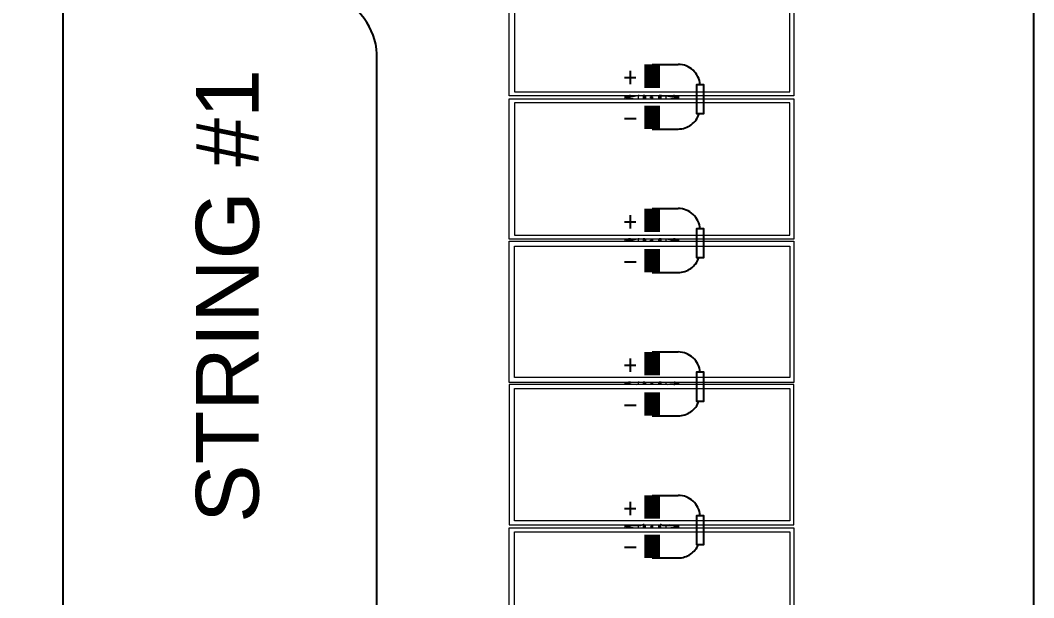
# Model space of a CAD drawing. Header units: feet. Extents: x -5.1 to 70.3, y -33 to 8.
# Drawn here: x 22.975 to 25.215, y -5.204 to -3.929 of the extents above; entities that cross this region are included whole.
import ezdxf
from ezdxf.lldxf.tags import DXFTag

# ---------------------------------------------------------------- set-up
doc = ezdxf.new("R2010")
doc.units = ezdxf.units.FT
doc.header["$MEASUREMENT"] = 0
doc.linetypes.add('HIDDEN', pattern=[0.375, 0.25, -0.125])
for name, color, linetype in [('E-DC HARNESS-NEG', 170, 'DC HARNESS CABLE'), ('E-HARN-COMP', 8, 'Continuous'), ('E-TRNK-CABL-NEG', 170, 'HIDDEN'), ('E-TRUNK-CABLE-POS', 10, 'HIDDEN'), ('G-ANNO-TEXT', 1, 'Continuous'), ('PDF5_Geometry', 7, 'Continuous'), ('Polarity-Text', 7, 'Continuous')]:
    doc.layers.add(name, color=color, linetype=linetype)
doc.styles.add('NEI-A', font='arial.ttf')
tags = doc.linetypes.add('DC HARNESS CABLE', pattern='A,0.5,-0.2,["DH",Standard,S=0.1,R=0,X=-0.1,Y=-0.05],-0.2', length=0.9).pattern_tags.tags
tags[6] = DXFTag(74, 10)

msp = doc.modelspace()

# ---------------------------------------------------------------- linework, layer by layer
at = {"layer": 'E-DC HARNESS-NEG', "ltscale": 0.5}
msp.add_lwpolyline([(25.2154, -13.351), (25.2153, -0.3594)], dxfattribs=at)
at = {"layer": 'E-HARN-COMP', "const_width": 0.0347}
for points in [[(24.3723, -4.0779), (24.3723, -4.0261)], [(24.3723, -4.1689), (24.3723, -4.1172)], [(24.3723, -4.3964), (24.3723, -4.3446)], [(24.3723, -4.4858), (24.3723, -4.434)], [(24.3723, -4.7132), (24.3723, -4.6615)], [(24.3723, -4.8025), (24.3723, -4.7507)], [(24.3723, -5.0299), (24.3723, -4.9782)], [(24.3723, -5.1165), (24.3723, -5.0648)]]:
    msp.add_lwpolyline(points, dxfattribs=at)
at = {"layer": 'E-HARN-COMP'}
for points in [[(24.4862, -4.1028), (24.4862, -4.0711), (24.4701, -4.0711), (24.4701, -4.1028)], [(24.4701, -4.1028), (24.4701, -4.1345), (24.4862, -4.1345), (24.4862, -4.1028)], [(24.4862, -4.4213), (24.4862, -4.3896), (24.4701, -4.3896), (24.4701, -4.4213)], [(24.4701, -4.4213), (24.4701, -4.453), (24.4862, -4.453), (24.4862, -4.4213)], [(24.4862, -4.7381), (24.4862, -4.7064), (24.4701, -4.7064), (24.4701, -4.7381)], [(24.4701, -4.7381), (24.4701, -4.7698), (24.4862, -4.7698), (24.4862, -4.7381)], [(24.4862, -5.0548), (24.4862, -5.0231), (24.4701, -5.0231), (24.4701, -5.0548)], [(24.4701, -5.0548), (24.4701, -5.0865), (24.4862, -5.0865), (24.4862, -5.0548)]]:
    msp.add_lwpolyline(points, dxfattribs=at)
at = {"layer": 'E-TRNK-CABL-NEG', "ltscale": 0.1}
for points in [[(24.3723, -4.1689), (24.4295, -4.1689, 0.329303), (24.4761, -4.1345, 0.329303)], [(24.3723, -4.4858), (24.4295, -4.4858, 0.319283), (24.4755, -4.453, 0.319283)], [(24.3723, -4.8025), (24.4295, -4.8025, 0.318627), (24.4755, -4.7698, 0.318627)], [(24.3723, -5.1165), (24.4295, -5.1165, 0.302705), (24.4745, -5.0865, 0.302705)]]:
    msp.add_lwpolyline(points, format="xyb", dxfattribs=at)
at = {"layer": 'E-TRUNK-CABLE-POS', "ltscale": 0.1}
for points in [[(24.3723, -4.0261), (24.4295, -4.0261, -0.391396), (24.4781, -4.0711, -0.391396)], [(24.3723, -4.3446), (24.4295, -4.3446, -0.391396), (24.4781, -4.3896, -0.391396)], [(24.3723, -4.6615), (24.4295, -4.6615, -0.391396), (24.4781, -4.7064, -0.391396)], [(24.3723, -4.9782), (24.4295, -4.9782, -0.391396), (24.4781, -5.0231, -0.391396)]]:
    msp.add_lwpolyline(points, format="xyb", dxfattribs=at)
at = {"layer": 'G-ANNO-TEXT', "flags": 128}
for points in [[(23.165, -26.7126, -0.427062), (23.0663, -26.6027), (23.0703, -13.6083, 0.298343), (22.9755, -13.4798, 0.298343), (23.0703, -13.3513), (23.0703, -0.2551, -0.354962), (23.165, -0.1822)], [(23.8585, -8.549, -0.380061), (23.7634, -8.4112), (23.7638, -4.0031, 0.298343), (23.669, -3.8746, 0.298343), (23.7638, -3.7461), (23.7638, -0.3132, -0.388677), (23.8585, -0.1927)]]:
    msp.add_lwpolyline(points, format="xyb", dxfattribs=at)
at = {"layer": 'PDF5_Geometry', "lineweight": 5}
for points in [[(24.0564, -4.0954), (24.0564, -3.7855), (24.6852, -3.7855), (24.6852, -4.0954)], [(24.0676, -3.7945), (24.0676, -4.0864), (24.6762, -4.0864), (24.6762, -3.7945)], [(24.3686, -4.0999), (24.3686, -4.0977), (24.3731, -4.0977), (24.3731, -4.1021), (24.3708, -4.1021), (24.3708, -4.0999)], [(24.6852, -4.1021), (24.6852, -4.4121), (24.0564, -4.4121), (24.0564, -4.1021)], [(24.0676, -4.1111), (24.0676, -4.4031), (24.6762, -4.4031), (24.6762, -4.1111)], [(24.3686, -4.4143), (24.3708, -4.4143), (24.3708, -4.4121), (24.3731, -4.4121), (24.3731, -4.4143), (24.3731, -4.4166), (24.3708, -4.4166), (24.3686, -4.4166)], [(24.6852, -4.4166), (24.6852, -4.7287), (24.0564, -4.7287), (24.0564, -4.4166)], [(24.6762, -4.7175), (24.0676, -4.7175), (24.0676, -4.4278), (24.6762, -4.4278)], [(24.0564, -5.0431), (24.6852, -5.0431), (24.6852, -4.7332), (24.0564, -4.7332)], [(24.0676, -5.0342), (24.0676, -4.7422), (24.6762, -4.7422), (24.6762, -5.0342)], [(24.3686, -4.731), (24.3708, -4.731), (24.3708, -4.7287), (24.3731, -4.7287), (24.3731, -4.731), (24.3731, -4.7332), (24.3708, -4.7332)], [(24.0564, -5.3598), (24.0564, -5.0499), (24.6852, -5.0499), (24.6852, -5.3598)], [(24.6762, -5.3508), (24.0676, -5.3508), (24.0676, -5.0589), (24.6762, -5.0589)], [(24.3686, -5.0476), (24.3708, -5.0454), (24.3731, -5.0454), (24.3731, -5.0499), (24.3708, -5.0499), (24.3708, -5.0476)]]:
    msp.add_lwpolyline(points, close=True, dxfattribs=at)
for points in [[(24.3124, -4.1021), (24.3124, -4.0954)], [(24.3236, -4.0954), (24.3214, -4.0977), (24.3169, -4.0977), (24.3169, -4.0999), (24.3147, -4.0999), (24.3147, -4.0977)], [(24.3416, -4.0932), (24.3416, -4.0954), (24.3394, -4.0954), (24.3304, -4.0977), (24.3169, -4.0999)], [(24.3528, -4.0932), (24.3528, -4.0954), (24.3416, -4.0954)], [(24.3528, -4.1021), (24.3528, -4.0954)], [(24.3551, -4.1021), (24.3551, -4.0954), (24.3551, -4.0932)], [(24.3551, -4.0954), (24.3573, -4.0954), (24.3573, -4.1021)], [(24.3865, -4.1021), (24.3865, -4.0954), (24.3888, -4.0954)], [(24.3888, -4.1021), (24.3888, -4.0954), (24.3888, -4.0932)], [(24.391, -4.0932), (24.391, -4.0954), (24.4023, -4.0954), (24.4157, -4.0977), (24.4247, -4.0977), (24.427, -4.0999), (24.427, -4.0977)], [(24.391, -4.0954), (24.391, -4.1021)], [(24.4202, -4.0954), (24.4225, -4.0977), (24.427, -4.0977), (24.427, -4.0999), (24.4292, -4.0999), (24.4292, -4.0977)], [(24.4314, -4.1021), (24.4314, -4.0954)], [(24.3147, -4.0999), (24.3169, -4.0999), (24.3214, -4.0999)], [(24.4225, -4.0999), (24.427, -4.0999), (24.4292, -4.0999)], [(24.3124, -4.4166), (24.3124, -4.4121)], [(24.3416, -4.4098), (24.3416, -4.4121), (24.3394, -4.4121), (24.3304, -4.4143), (24.3169, -4.4143), (24.3147, -4.4143), (24.3169, -4.4143), (24.3192, -4.4143), (24.3214, -4.4121), (24.3236, -4.4121)], [(24.3147, -4.4143), (24.3147, -4.4121)], [(24.3528, -4.4098), (24.3528, -4.4121), (24.3416, -4.4121)], [(24.3528, -4.4166), (24.3528, -4.4121)], [(24.3551, -4.4166), (24.3551, -4.4121), (24.3551, -4.4098)], [(24.3551, -4.4121), (24.3573, -4.4121), (24.3573, -4.4166)], [(24.3865, -4.4166), (24.3865, -4.4121), (24.3888, -4.4121)], [(24.3888, -4.4166), (24.3888, -4.4121), (24.3888, -4.4098)], [(24.427, -4.4143), (24.4157, -4.4143), (24.4023, -4.4121), (24.391, -4.4121), (24.391, -4.4098)], [(24.391, -4.4121), (24.391, -4.4166)], [(24.4202, -4.4121), (24.4225, -4.4121), (24.4247, -4.4143), (24.4292, -4.4143), (24.427, -4.4143), (24.427, -4.4121)], [(24.4314, -4.4166), (24.4314, -4.4121)], [(24.3169, -4.4166), (24.3214, -4.4166)], [(24.4225, -4.4166), (24.427, -4.4166)], [(24.3124, -4.7332), (24.3124, -4.7287)], [(24.3236, -4.7287), (24.3192, -4.7287), (24.3169, -4.731), (24.3147, -4.731), (24.3169, -4.731), (24.3214, -4.731)], [(24.3416, -4.7265), (24.3416, -4.7287), (24.3304, -4.7287), (24.3169, -4.731)], [(24.3528, -4.7265), (24.3528, -4.7287), (24.3416, -4.7287)], [(24.3528, -4.7332), (24.3528, -4.7287)], [(24.3551, -4.7332), (24.3551, -4.7287), (24.3551, -4.7265)], [(24.3551, -4.7287), (24.3573, -4.7287), (24.3573, -4.7332)], [(24.3865, -4.7332), (24.3865, -4.7287), (24.3888, -4.7287)], [(24.3888, -4.7332), (24.3888, -4.7287), (24.3888, -4.7265)], [(24.4202, -4.7287), (24.4247, -4.7287), (24.427, -4.731), (24.4292, -4.731), (24.427, -4.731), (24.4247, -4.731), (24.4157, -4.7287), (24.4023, -4.7287), (24.391, -4.7287), (24.391, -4.7265)], [(24.391, -4.7287), (24.391, -4.7332)], [(24.4225, -4.731), (24.427, -4.731), (24.427, -4.7287)], [(24.4292, -4.731), (24.4292, -4.7287)], [(24.4314, -4.7332), (24.4314, -4.7287)], [(24.3124, -5.0499), (24.3124, -5.0431)], [(24.3236, -5.0454), (24.3169, -5.0454), (24.3169, -5.0476), (24.3147, -5.0476), (24.3169, -5.0476), (24.3214, -5.0476)], [(24.3416, -5.0431), (24.3416, -5.0454), (24.3304, -5.0454), (24.3169, -5.0476)], [(24.3528, -5.0409), (24.3528, -5.0431), (24.3506, -5.0431), (24.3461, -5.0454), (24.3416, -5.0454)], [(24.3528, -5.0499), (24.3528, -5.0431), (24.3528, -5.0454)], [(24.3551, -5.0499), (24.3551, -5.0454), (24.3551, -5.0431)], [(24.3573, -5.0454), (24.3551, -5.0454)], [(24.3573, -5.0499), (24.3573, -5.0454), (24.3573, -5.0431)], [(24.3865, -5.0499), (24.3865, -5.0454), (24.3865, -5.0431)], [(24.3888, -5.0454), (24.3865, -5.0454)], [(24.3888, -5.0431), (24.3888, -5.0499)], [(24.4023, -5.0454), (24.3955, -5.0454), (24.3933, -5.0431), (24.391, -5.0431), (24.391, -5.0409)], [(24.391, -5.0499), (24.391, -5.0454), (24.391, -5.0431)], [(24.4202, -5.0454), (24.427, -5.0454), (24.427, -5.0476), (24.4292, -5.0476), (24.427, -5.0476), (24.4247, -5.0476), (24.4157, -5.0454), (24.4023, -5.0454), (24.4023, -5.0431)], [(24.4225, -5.0476), (24.427, -5.0476), (24.427, -5.0454)], [(24.4292, -5.0476), (24.4292, -5.0454)], [(24.4314, -5.0499), (24.4314, -5.0431)]]:
    msp.add_lwpolyline(points, dxfattribs=at)
at = {"layer": 'PDF5_Geometry', "color": 8, "lineweight": 5, "true_color": 0x808080}
for points in [[(24.3124, -4.1021), (24.3124, -4.0954)], [(24.3169, -4.0954), (24.3147, -4.0977), (24.3147, -4.0999)], [(24.3214, -4.0954), (24.3214, -4.0977), (24.3236, -4.0977), (24.3326, -4.0954)], [(24.3259, -4.0954), (24.3236, -4.0954), (24.3236, -4.0932)], [(24.3416, -4.1021), (24.3416, -4.0954)], [(24.4023, -4.0954), (24.4023, -4.1021)], [(24.4225, -4.0954), (24.4225, -4.0977), (24.4202, -4.0977), (24.4112, -4.0954)], [(24.4202, -4.0932), (24.4202, -4.0954), (24.418, -4.0954)], [(24.4292, -4.0999), (24.4292, -4.0977), (24.427, -4.0977), (24.427, -4.0954)], [(24.4314, -4.1021), (24.4314, -4.0954)], [(24.3169, -4.0999), (24.3169, -4.0999)], [(24.3169, -4.0999), (24.3371, -4.1021)], [(24.3192, -4.1021), (24.3192, -4.1021)], [(24.3236, -4.1021), (24.3214, -4.0999), (24.3214, -4.1021)], [(24.4067, -4.1021), (24.427, -4.0999)], [(24.4225, -4.1021), (24.4225, -4.0999), (24.4202, -4.1021)], [(24.4225, -4.0999), (24.4225, -4.0999)], [(24.427, -4.0999), (24.427, -4.0999)], [(24.3124, -4.4166), (24.3124, -4.4121)], [(24.3169, -4.4121), (24.3147, -4.4143)], [(24.3326, -4.4121), (24.3214, -4.4121), (24.3214, -4.4098)], [(24.3259, -4.4121), (24.3236, -4.4121), (24.3236, -4.4098)], [(24.3416, -4.4166), (24.3416, -4.4121)], [(24.4023, -4.4121), (24.4023, -4.4166)], [(24.4112, -4.4121), (24.4225, -4.4121), (24.4225, -4.4098)], [(24.4202, -4.4098), (24.4202, -4.4121), (24.418, -4.4121)], [(24.4292, -4.4143), (24.427, -4.4143), (24.427, -4.4121)], [(24.4314, -4.4166), (24.4314, -4.4121)], [(24.3169, -4.4143), (24.3371, -4.4166)], [(24.3169, -4.4166), (24.3169, -4.4166)], [(24.3236, -4.4166), (24.3214, -4.4166)], [(24.4067, -4.4166), (24.427, -4.4143)], [(24.4202, -4.4166), (24.4225, -4.4166), (24.4225, -4.4143)], [(24.427, -4.4166), (24.427, -4.4166)], [(24.3124, -4.7332), (24.3124, -4.7287)], [(24.3169, -4.7287), (24.3147, -4.7287), (24.3147, -4.731)], [(24.3169, -4.731), (24.3169, -4.731)], [(24.3169, -4.731), (24.3371, -4.7332)], [(24.3326, -4.7287), (24.3214, -4.7287), (24.3214, -4.7265)], [(24.3236, -4.7332), (24.3214, -4.7332)], [(24.3259, -4.7287), (24.3236, -4.7287), (24.3236, -4.7265)], [(24.3416, -4.7332), (24.3416, -4.7287)], [(24.4023, -4.7287), (24.4023, -4.7332)], [(24.4067, -4.7332), (24.427, -4.731)], [(24.4112, -4.7287), (24.4225, -4.7287), (24.4225, -4.7265)], [(24.4202, -4.7287), (24.418, -4.7287)], [(24.4202, -4.7332), (24.4225, -4.7332), (24.4225, -4.731)], [(24.4292, -4.731), (24.4292, -4.7287), (24.427, -4.7287)], [(24.427, -4.731), (24.427, -4.731)], [(24.4314, -4.7332), (24.4314, -4.7287)], [(24.3124, -5.0499), (24.3124, -5.0431)], [(24.3169, -5.0431), (24.3169, -5.0454), (24.3147, -5.0454), (24.3147, -5.0476)], [(24.3169, -5.0476), (24.3169, -5.0476)], [(24.3169, -5.0476), (24.3371, -5.0499)], [(24.3214, -5.0431), (24.3214, -5.0454), (24.3236, -5.0454), (24.3326, -5.0431)], [(24.3236, -5.0499), (24.3214, -5.0499)], [(24.3236, -5.0431), (24.3236, -5.0454), (24.3259, -5.0454), (24.3259, -5.0431)], [(24.3416, -5.0499), (24.3416, -5.0454)], [(24.4023, -5.0454), (24.4023, -5.0499)], [(24.4067, -5.0499), (24.427, -5.0476)], [(24.4225, -5.0431), (24.4225, -5.0454), (24.4202, -5.0454), (24.4112, -5.0431)], [(24.4202, -5.0431), (24.4202, -5.0454), (24.418, -5.0454), (24.418, -5.0431)], [(24.4202, -5.0499), (24.4225, -5.0499), (24.4225, -5.0476)], [(24.4292, -5.0476), (24.4292, -5.0454), (24.427, -5.0454), (24.427, -5.0431)], [(24.427, -5.0476), (24.427, -5.0476)], [(24.4314, -5.0499), (24.4314, -5.0431)]]:
    msp.add_lwpolyline(points, dxfattribs=at)
for points in [[(24.3214, -4.4143), (24.3214, -4.4166)], [(24.3214, -4.731), (24.3214, -4.7332)], [(24.3214, -5.0476), (24.3214, -5.0499)]]:
    msp.add_lwpolyline(points, close=True, dxfattribs=at)
at = {"layer": 'Polarity-Text'}
for p, q in [((24.3234, -4.0404), (24.3234, -4.0701)), ((24.3108, -4.0553), (24.3359, -4.0553)), ((24.3113, -4.1453), (24.3364, -4.1453)), ((24.3234, -4.3589), (24.3234, -4.3886)), ((24.3108, -4.3738), (24.3359, -4.3738)), ((24.3113, -4.4622), (24.3364, -4.4622)), ((24.3234, -4.6757), (24.3234, -4.7054)), ((24.3108, -4.6906), (24.3359, -4.6906)), ((24.3113, -4.7789), (24.3364, -4.7789)), ((24.3234, -4.9925), (24.3234, -5.0221)), ((24.3108, -5.0073), (24.3359, -5.0073)), ((24.3113, -5.0929), (24.3364, -5.0929))]:
    msp.add_line(p, q, dxfattribs=at)

# ---------------------------------------------------------------- texts
at = {"layer": 'G-ANNO-TEXT', "insert": (23.3637, -4.0366), "char_height": 0.13889, "width": 0.968495, "attachment_point": 3, "rotation": 90, "style": 'NEI-A', "bg_fill": 3, "box_fill_scale": 1.5, "bg_fill_color": 256, "bg_fill_transparency": 0}
msp.add_mtext('STRING #1', dxfattribs=at)

doc.saveas('drawing.dxf')
